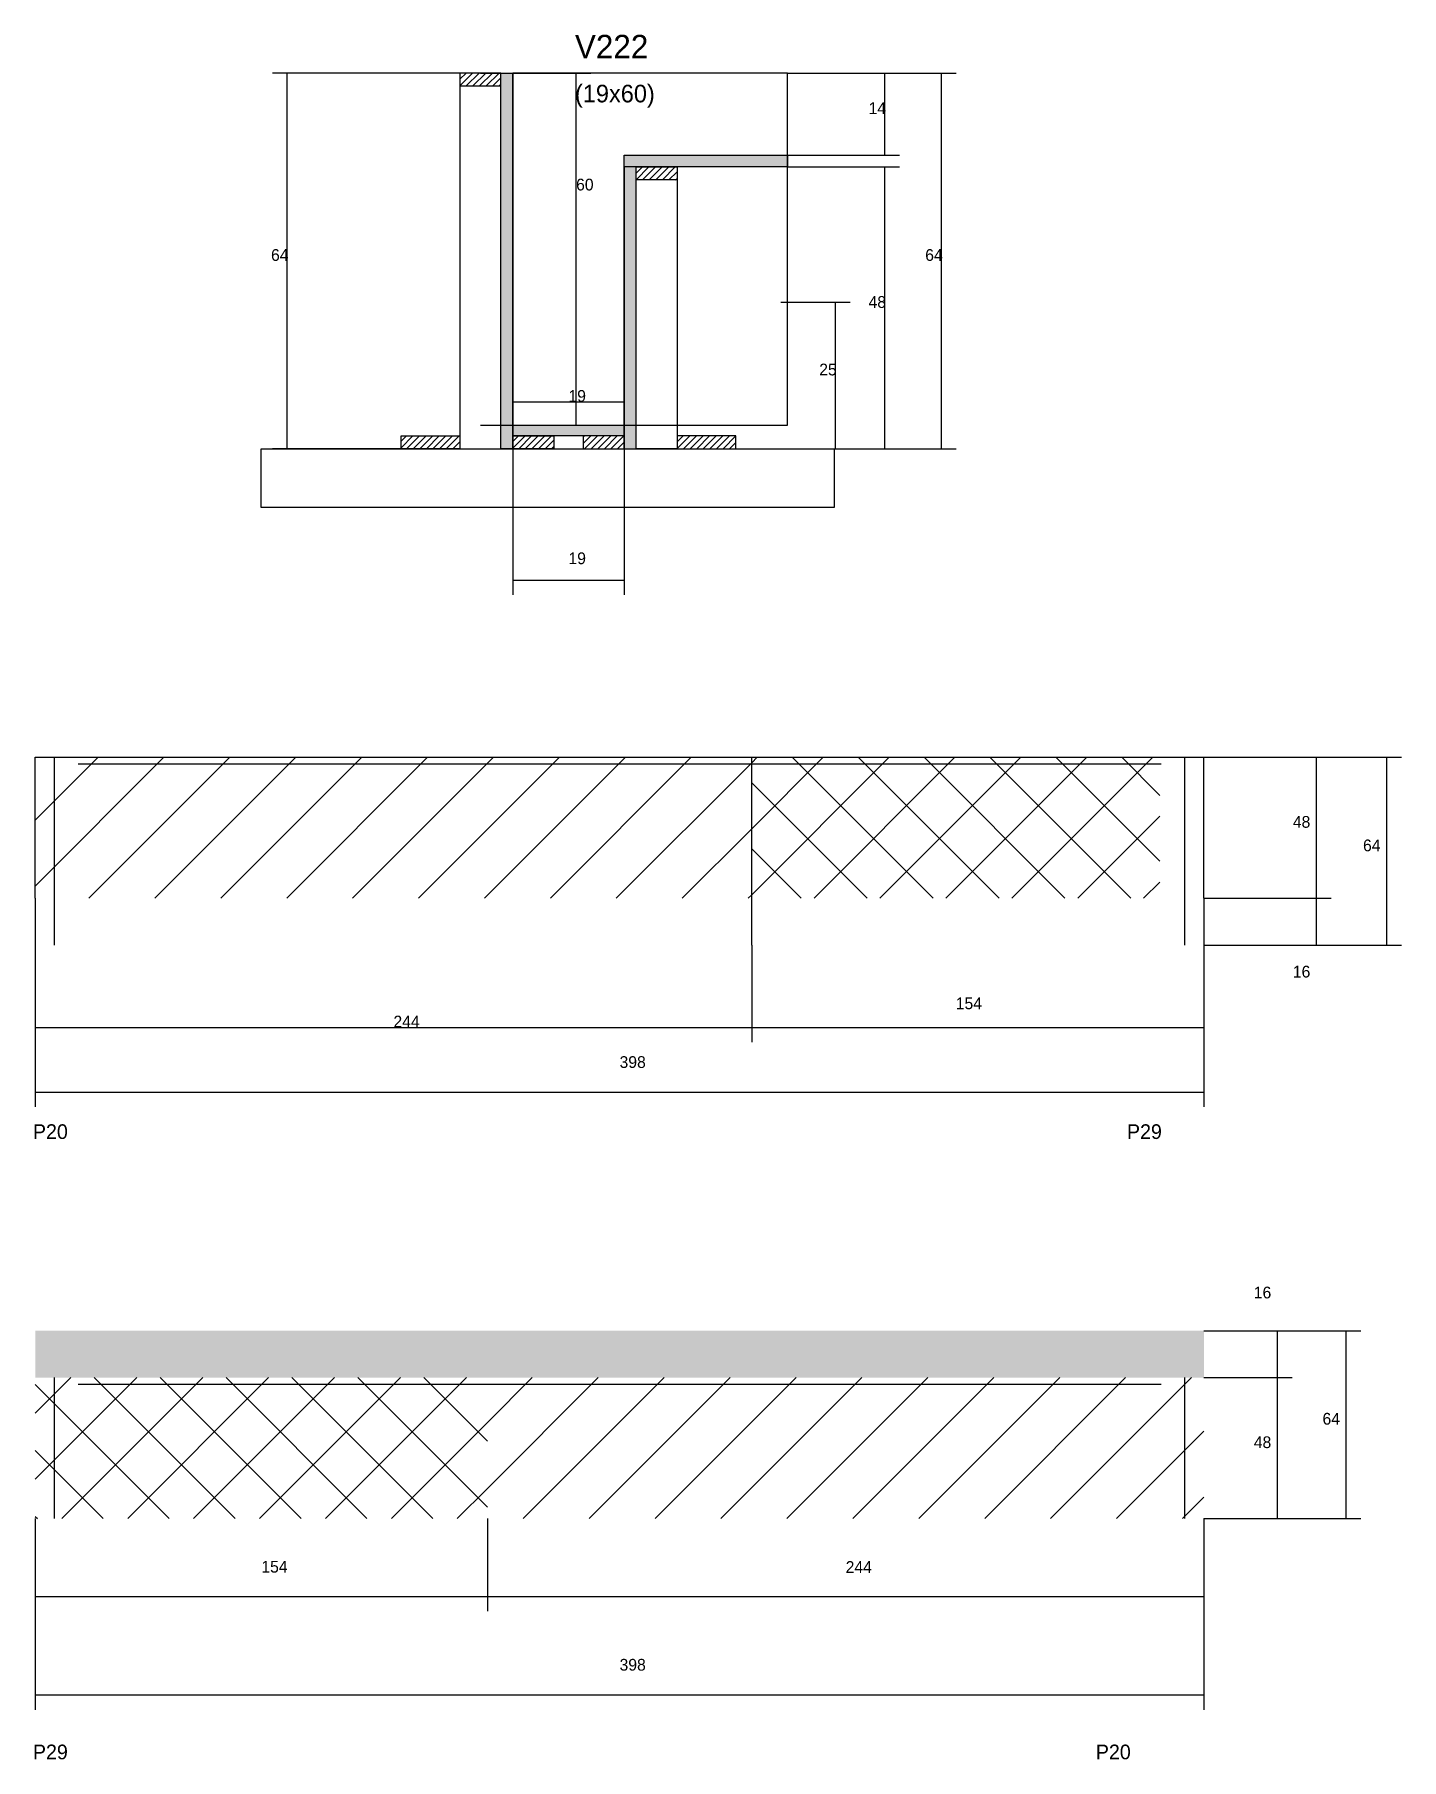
# Model space of a CAD drawing. Header units: metres. Extents: x 7606 to 8071, y 6276 to 6863.
import ezdxf

# ---------------------------------------------------------------- set-up
doc = ezdxf.new("R2010")
doc.units = ezdxf.units.M
for name, color, linetype in [('CONCRETO', 251, 'Continuous'), ('COTA', 241, 'Continuous'), ('Cota Seção (2x)', 4, 'Continuous'), ('Hachura', 253, 'Continuous'), ('Madeira', 126, 'Continuous'), ('NOMENCLATURA', 7, 'Continuous'), ('Painéis', 200, 'Continuous'), ('REAPROVEITAMENTO', 251, 'Continuous'), ('SARR_2.2x7', 40, 'Continuous'), ('Texto Seção', 7, 'Continuous')]:
    doc.layers.add(name, color=color, linetype=linetype)

msp = doc.modelspace()

# ---------------------------------------------------------------- hatches: boundary and pattern name
at = {"layer": 'COTA'}
h = msp.add_hatch(dxfattribs=at)
h.set_pattern_fill('AR-CONC', scale=0.03)
h.paths.add_polyline_path([(8003.9, 6405.7), (8003.9, 6421.7), (8003.9, 6421.7), (7605.9, 6421.7), (7605.9, 6421.7), (7605.9, 6405.7), (7605.9, 6405.7), (8003.9, 6405.7)])
at = {"layer": 'Hachura'}
h = msp.add_hatch(dxfattribs=at)
h.set_pattern_fill('ANSI31', scale=0.5)
h.paths.add_polyline_path([(7764.5, 6845.7), (7764.5, 6850.1), (7764.5, 6850.1), (7750.5, 6850.1), (7750.5, 6850.1), (7750.5, 6845.7), (7750.5, 6845.7), (7764.5, 6845.7)])
h = msp.add_hatch(color=8, dxfattribs=at)
h.dxf.hatch_style = 1
h.paths.add_polyline_path([(7764.5, 6850.1), (7768.5, 6850.1), (7768.5, 6850.1), (7768.5, 6722.1), (7768.5, 6722.1), (7764.5, 6722.1), (7764.5, 6722.1), (7764.5, 6850.1)])
h = msp.add_hatch(color=8, dxfattribs=at)
h.dxf.hatch_style = 1
h.paths.add_polyline_path([(7810.5, 6822.1), (7806.5, 6822.1), (7806.5, 6822.1), (7806.5, 6722.1), (7806.5, 6722.1), (7810.5, 6722.1), (7810.5, 6722.1), (7810.5, 6822.1)])
h = msp.add_hatch(color=8, dxfattribs=at)
h.dxf.hatch_style = 1
h.paths.add_polyline_path([(7806.5, 6818.1), (7806.5, 6822.1), (7806.5, 6822.1), (7862.1, 6822.1), (7862.1, 6822.1), (7862.1, 6818.1), (7862.1, 6818.1), (7806.5, 6818.1)])
h = msp.add_hatch(dxfattribs=at)
h.set_pattern_fill('ANSI31', scale=0.5)
h.paths.add_polyline_path([(7810.5, 6813.7), (7810.5, 6818.1), (7810.5, 6818.1), (7824.5, 6818.1), (7824.5, 6818.1), (7824.5, 6813.7), (7824.5, 6813.7), (7810.5, 6813.7)])
h = msp.add_hatch(color=8, dxfattribs=at)
h.dxf.hatch_style = 1
h.paths.add_polyline_path([(7768.5, 6726.5), (7768.5, 6730.1), (7768.5, 6730.1), (7806.5, 6730.1), (7806.5, 6730.1), (7806.5, 6726.5), (7806.5, 6726.5), (7768.5, 6726.5)])
h = msp.add_hatch(dxfattribs=at)
h.set_pattern_fill('ANSI31', scale=0.5)
h.paths.add_polyline_path([(7730.5, 6722.1), (7730.5, 6726.5), (7730.5, 6726.5), (7750.5, 6726.5), (7750.5, 6726.5), (7750.5, 6722.1), (7750.5, 6722.1), (7730.5, 6722.1)])
h = msp.add_hatch(dxfattribs=at)
h.set_pattern_fill('ANSI31', scale=0.5)
h.paths.add_polyline_path([(7768.5, 6722.1), (7768.5, 6726.5), (7768.5, 6726.5), (7782.5, 6726.5), (7782.5, 6726.5), (7782.5, 6722.1), (7782.5, 6722.1), (7768.5, 6722.1)])
h = msp.add_hatch(dxfattribs=at)
h.set_pattern_fill('ANSI31', scale=0.5)
h.paths.add_polyline_path([(7806.5, 6722.1), (7806.5, 6726.5), (7806.5, 6726.5), (7792.5, 6726.5), (7792.5, 6726.5), (7792.5, 6722.1), (7792.5, 6722.1), (7806.5, 6722.1)])
h = msp.add_hatch(dxfattribs=at)
h.set_pattern_fill('ANSI31', scale=0.5)
h.paths.add_polyline_path([(7844.5, 6722.1), (7844.5, 6726.5), (7844.5, 6726.5), (7824.5, 6726.5), (7824.5, 6726.5), (7824.5, 6722.1), (7824.5, 6722.1), (7844.5, 6722.1)])
at = {"layer": 'REAPROVEITAMENTO'}
h = msp.add_hatch(dxfattribs=at)
h.set_pattern_fill('ANSI31', scale=5)
h.paths.add_polyline_path([(7849.9, 6617), (7605.9, 6617), (7605.9, 6617), (7605.9, 6569), (7605.9, 6569), (7849.9, 6569), (7849.9, 6569), (7849.9, 6617)])
h = msp.add_hatch(dxfattribs=at)
h.set_pattern_fill('ANSI37', scale=5)
h.paths.add_polyline_path([(7988.9, 6617), (7849.9, 6617), (7849.9, 6617), (7849.9, 6569), (7849.9, 6569), (7988.9, 6569), (7988.9, 6569), (7988.9, 6617)])
h = msp.add_hatch(dxfattribs=at)
h.set_pattern_fill('ANSI37', scale=5)
h.paths.add_polyline_path([(7605.9, 6357.7), (7759.9, 6357.7), (7759.9, 6357.7), (7759.9, 6405.7), (7759.9, 6405.7), (7605.9, 6405.7), (7605.9, 6405.7), (7605.9, 6357.7)])
h = msp.add_hatch(dxfattribs=at)
h.set_pattern_fill('ANSI31', scale=5)
h.paths.add_polyline_path([(7759.9, 6357.7), (8003.9, 6357.7), (8003.9, 6357.7), (8003.9, 6405.7), (8003.9, 6405.7), (7759.9, 6405.7), (7759.9, 6405.7), (7759.9, 6357.7)])

# ---------------------------------------------------------------- linework, layer by layer
at = {"layer": 'CONCRETO'}
for points in [[(7862.1, 6822.1), (7862.1, 6850.1), (7768.5, 6850.1), (7768.5, 6822.1), (7768.5, 6822.1), (7768.5, 6730.1), (7806.5, 6730.1), (7806.5, 6822.1)], [(7768.5, 6730.1), (7862.1, 6730.1), (7862.1, 6850.1), (7768.5, 6850.1)]]:
    msp.add_lwpolyline(points, close=True, dxfattribs=at)
at = {"layer": 'COTA'}
for p, q in [((7750.5, 6850.1), (7686.7, 6850.1)), ((7691.7, 6722.1), (7691.7, 6850.1)), ((7862.1, 6850.1), (7919.5, 6850.1)), ((7862.1, 6850.1), (7900.2, 6850.1)), ((7895.2, 6822.1), (7895.2, 6850.1)), ((7914.5, 6722.1), (7914.5, 6850.1)), ((7862.1, 6822.1), (7900.2, 6822.1)), ((7862.1, 6818.1), (7900.2, 6818.1)), ((7895.2, 6722.1), (7895.2, 6818.1)), ((7859.8, 6772), (7883.4, 6772)), ((7878.4, 6722.1), (7878.4, 6772)), ((7734.9, 6722.1), (7686.7, 6722.1)), ((7768.5, 6722.1), (7768.5, 6672.3)), ((7806.5, 6722.1), (7806.5, 6672.3)), ((7840.1, 6722.1), (7919.5, 6722.1)), ((7840.1, 6722.1), (7900.2, 6722.1)), ((7859.8, 6722.1), (7883.4, 6722.1)), ((7768.5, 6677.3), (7806.5, 6677.3)), ((8003.9, 6617), (8047.3, 6617)), ((8003.9, 6617), (8071.2, 6617)), ((8042.3, 6569), (8042.3, 6617)), ((8066.2, 6553), (8066.2, 6617)), ((7605.9, 6569), (7605.9, 6520)), ((7605.9, 6569), (7605.9, 6498)), ((8003.9, 6569), (8003.9, 6520)), ((8003.9, 6569), (8003.9, 6498)), ((8003.9, 6569), (8047.3, 6569)), ((8003.9, 6569), (8047.3, 6569)), ((8042.3, 6553), (8042.3, 6569)), ((7849.9, 6553), (7849.9, 6520)), ((7849.9, 6553), (7849.9, 6520)), ((8003.9, 6553), (8047.3, 6553)), ((8003.9, 6553), (8071.2, 6553)), ((7605.9, 6525), (7849.9, 6525)), ((7849.9, 6525), (8003.9, 6525)), ((7605.9, 6503), (8003.9, 6503)), ((8003.9, 6421.7), (8034, 6421.7)), ((8003.9, 6421.7), (8057.4, 6421.7)), ((8029, 6405.7), (8029, 6421.7)), ((8052.4, 6357.7), (8052.4, 6421.7)), ((8003.9, 6405.7), (8034, 6405.7)), ((8003.9, 6405.7), (8034, 6405.7)), ((8029, 6357.7), (8029, 6405.7)), ((7605.9, 6357.7), (7605.9, 6326.2)), ((7605.9, 6357.7), (7605.9, 6292.6)), ((7759.9, 6357.7), (7759.9, 6326.2)), ((7759.9, 6357.7), (7759.9, 6326.2)), ((8003.9, 6357.7), (8003.9, 6326.2)), ((8003.9, 6357.7), (8003.9, 6292.6)), ((8003.9, 6357.7), (8034, 6357.7)), ((8003.9, 6357.7), (8057.4, 6357.7)), ((7605.9, 6331.2), (7759.9, 6331.2)), ((7759.9, 6331.2), (8003.9, 6331.2)), ((7605.9, 6297.6), (8003.9, 6297.6))]:
    msp.add_line(p, q, dxfattribs=at)
at = {"layer": 'Cota Seção (2x)'}
for p, q in [((7757.5, 6850.1), (7795.1, 6850.1)), ((7790.1, 6730.1), (7790.1, 6850.1)), ((7768.5, 6722.1), (7768.5, 6743.1)), ((7806.5, 6722.1), (7806.5, 6743.1)), ((7768.5, 6738.1), (7806.5, 6738.1)), ((7757.5, 6730.1), (7795.1, 6730.1))]:
    msp.add_line(p, q, dxfattribs=at)
at = {"layer": 'Madeira'}
for points in [[(7764.5, 6845.7), (7764.5, 6850.1), (7750.5, 6850.1), (7750.5, 6845.7)], [(7764.5, 6850.1), (7750.5, 6850.1), (7750.5, 6722.1), (7764.5, 6722.1)], [(7810.5, 6813.7), (7810.5, 6818.1), (7824.5, 6818.1), (7824.5, 6813.7)], [(7810.5, 6818.1), (7824.5, 6818.1), (7824.5, 6722.1), (7810.5, 6722.1)], [(7878, 6702.1), (7682.8, 6702.1), (7682.8, 6722.1), (7878, 6722.1)], [(7730.5, 6722.1), (7730.5, 6726.5), (7750.5, 6726.5), (7750.5, 6722.1)], [(7768.5, 6722.1), (7768.5, 6726.5), (7782.5, 6726.5), (7782.5, 6722.1)], [(7806.5, 6722.1), (7806.5, 6726.5), (7792.5, 6726.5), (7792.5, 6722.1)], [(7844.5, 6722.1), (7844.5, 6726.5), (7824.5, 6726.5), (7824.5, 6722.1)]]:
    msp.add_lwpolyline(points, close=True, dxfattribs=at)
at = {"layer": 'Painéis'}
for p, q in [((7768.5, 6722.1), (7768.5, 6850.1)), ((7806.5, 6822.1), (7862.1, 6822.1)), ((7806.5, 6818.1), (7806.5, 6822.1)), ((7862.1, 6818.1), (7862.1, 6822.1)), ((7806.5, 6722.1), (7806.5, 6818.1)), ((7768.5, 6730.1), (7806.5, 6730.1)), ((7768.5, 6726.5), (7768.5, 6730.1)), ((7806.5, 6726.5), (7806.5, 6730.1)), ((7605.9, 6617), (8003.9, 6617)), ((7605.9, 6569), (7605.9, 6617)), ((7849.9, 6553), (7849.9, 6617)), ((8003.9, 6569), (8003.9, 6617))]:
    msp.add_line(p, q, dxfattribs=at)
for points in [[(7764.5, 6850.1), (7768.5, 6850.1), (7768.5, 6722.1), (7764.5, 6722.1)], [(7806.5, 6818.1), (7806.5, 6822.1), (7862.1, 6822.1), (7862.1, 6818.1)], [(7810.5, 6818.1), (7806.5, 6818.1), (7806.5, 6722.1), (7810.5, 6722.1)], [(7768.5, 6726.5), (7768.5, 6730.1), (7806.5, 6730.1), (7806.5, 6726.5)]]:
    msp.add_lwpolyline(points, close=True, dxfattribs=at)
at = {"layer": 'SARR_2.2x7'}
for p, q in [((7612.5, 6569), (7612.5, 6617)), ((7997.4, 6569), (7997.4, 6617)), ((7620.5, 6614.8), (7849.9, 6614.8)), ((7849.9, 6614.8), (7989.4, 6614.8)), ((7612.5, 6553), (7612.5, 6569)), ((7997.4, 6553), (7997.4, 6569)), ((7612.5, 6357.7), (7612.5, 6405.7)), ((7997.4, 6357.7), (7997.4, 6405.7)), ((7620.5, 6403.5), (7759.9, 6403.5)), ((7759.9, 6403.5), (7989.4, 6403.5))]:
    msp.add_line(p, q, dxfattribs=at)

# ---------------------------------------------------------------- texts
at = {"layer": 'COTA'}
for s, p in [('14', (7889.7, 6836.1)), ('64', (7686.2, 6786.1)), ('64', (7909, 6786.1)), ('48', (7889.7, 6770.1)), ('25', (7872.9, 6747.1)), ('19', (7787.5, 6682.8)), ('48', (8034.2, 6593)), ('64', (8058.1, 6585)), ('16', (8034.2, 6542)), ('154', (7919.4, 6531.2)), ('244', (7727.9, 6525)), ('398', (7804.9, 6511.2)), ('16', (8020.9, 6432.7)), ('64', (8044.3, 6389.7)), ('48', (8020.9, 6381.7)), ('154', (7682.9, 6339.3)), ('244', (7881.9, 6339.2)), ('398', (7804.9, 6305.9))]:
    msp.add_text(s, height=4, dxfattribs=at).set_placement(p)
at = {"layer": 'Cota Seção (2x)'}
for s, p in [('60', (7790.1, 6810.1)), ('19', (7787.5, 6738.1))]:
    msp.add_text(s, height=4, dxfattribs=at).set_placement(p)
at = {"layer": 'NOMENCLATURA'}
for s, p in [('P20', (7605.1, 6487)), ('P29', (7977.7, 6487)), ('P29', (7605.1, 6275.7)), ('P20', (7967.1, 6275.7))]:
    msp.add_text(s, height=5, dxfattribs=at).set_placement(p)
at = {"layer": 'Texto Seção'}
for s, height, p in [('V222', 8, (7789.7, 6855.1)), ('(19x60)', 6, (7789.7, 6840.1))]:
    msp.add_text(s, height=height, dxfattribs=at).set_placement(p)

doc.saveas('drawing.dxf')
